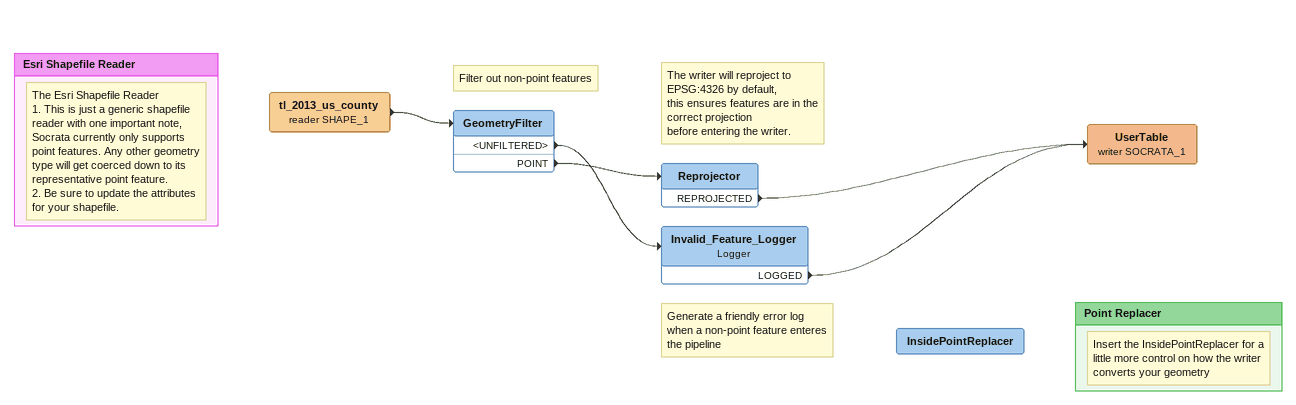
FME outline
tl_2013_us_county (reader SHAPE_1)
    -> GeometryFilter
Note: Filter out non-point features
GeometryFilter
    <UNFILTERED> -> Invalid_Feature_Logger
    POINT -> Reprojector
Note: The writer will reproject to EPSG:4326 by default, / this ensures features are in the correct projection / before entering the writer.
Reprojector
    REPROJECTED -> UserTable (writer SOCRATA_1)
Note: Generate a friendly error log / when a non-point feature enteres the pipeline
Invalid_Feature_Logger: Logger
    LOGGED -> UserTable (writer SOCRATA_1)
UserTable (writer SOCRATA_1)
InsidePointReplacer

Bookmark: Esri Shapefile Reader
Note: The Esri Shapefile Reader / 1. This is just a generic shapefile reader with one important note, Socrata currently only supports point features. Any other geometry type will get coerced down to its representative point feature. / 2. Be sure to update the attributes for your shapefile.

Bookmark: Point Replacer
Note: Insert the InsidePointReplacer for a little more control on how the writer converts your geometry
